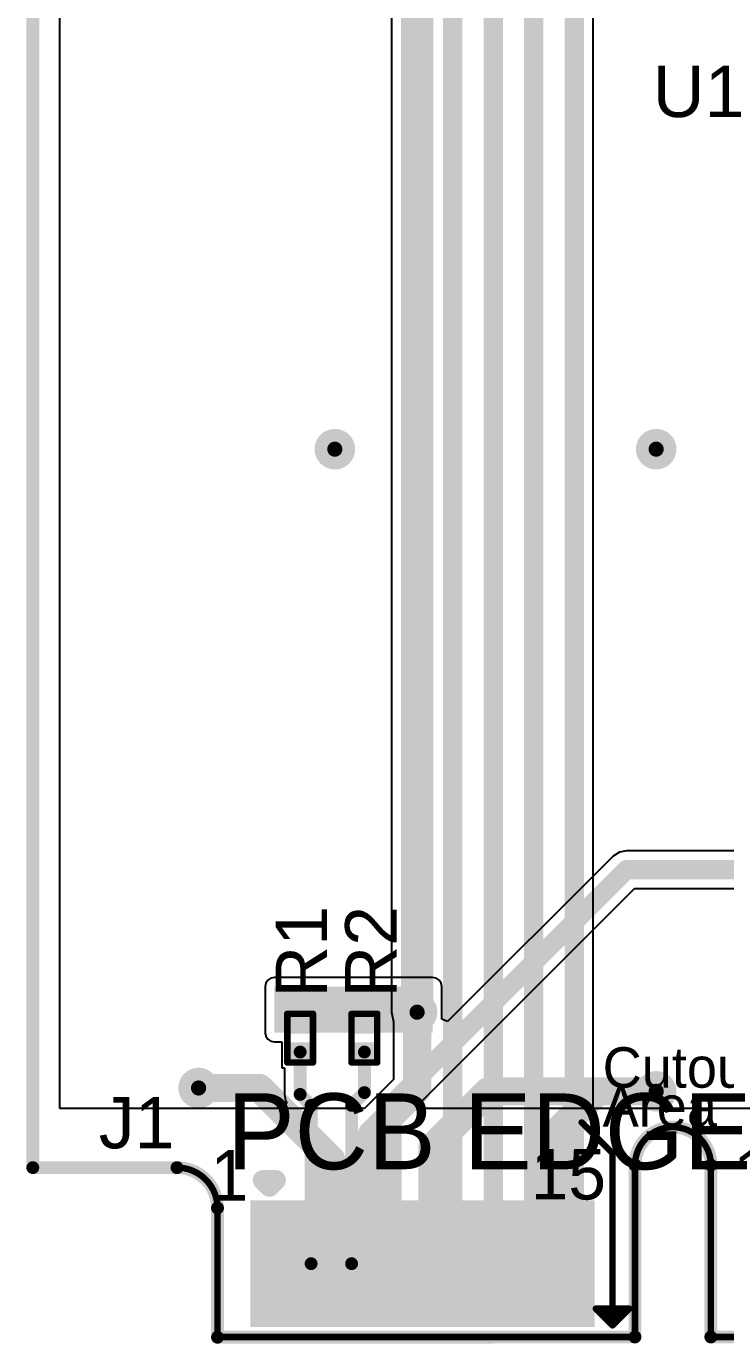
# Model space of a CAD drawing. Header units: millimetres. Extents: x -0.01 to 1.51, y -0.14 to 2.37.
# Drawn here: x -0.005 to 0.539, y -0.137 to 0.889 of the extents above; entities that cross this region are included whole.
import ezdxf

# ---------------------------------------------------------------- set-up
doc = ezdxf.new("R2010")
doc.units = ezdxf.units.MM
doc.header["$MEASUREMENT"] = 0
for name, color, linetype in [('BottomLayer', 5, 'Continuous'), ('BottomPaste', 16, 'Continuous'), ('BottomSolder', 6, 'Continuous'), ('Mechanical2', 216, 'Continuous'), ('TopLayer', 1, 'Continuous'), ('TopOverlay', 2, 'Continuous'), ('TopPaste', 8, 'Continuous'), ('TopSolder', 216, 'Continuous'), ('ViaHoleLayer', 16, 'Continuous')]:
    doc.layers.add(name, color=color, linetype=linetype)
doc.styles.add('Arial', font='arial.ttf', dxfattribs={"height": 0.2})

# ---------------------------------------------------------------- blocks, each defined once
blk = doc.blocks.new('R___0201_4')
at = {"layer": 'TopLayer'}
for points in [[(-0.01614165, 0.00728345), (-0.00551175, 0.00728345), (-0.00551175, -0.00728345), (-0.01614165, -0.00728345)], [(0.00551185, 0.00728345), (0.01614175, 0.00728345), (0.01614175, -0.00728345), (0.00551185, -0.00728345)]]:
    blk.add_hatch(color=1, dxfattribs=at).paths.add_polyline_path(points)
at = {"layer": 'TopPaste'}
for points in [[(-0.01614165, 0.00728345), (-0.00551175, 0.00728345), (-0.00551175, -0.00728345), (-0.01614165, -0.00728345)], [(0.00551185, 0.00728345), (0.01614175, 0.00728345), (0.01614175, -0.00728345), (0.00551185, -0.00728345)]]:
    blk.add_hatch(color=8, dxfattribs=at).paths.add_polyline_path(points)
at = {"layer": 'TopSolder'}
for points in [[(-0.01830705, 0.00944885), (-0.00334635, 0.00944885), (-0.00334635, -0.00944885), (-0.01830705, -0.00944885)], [(0.00334645, 0.00944885), (0.01830715, 0.00944885), (0.01830715, -0.00944885), (0.00334645, -0.00944885)]]:
    blk.add_hatch(color=216, dxfattribs=at).paths.add_polyline_path(points)
at = {"layer": 'TopOverlay', "const_width": 0.005}
for points in [[(-0.019, -0.01), (-0.019, 0.01)], [(0.019, 0.01), (-0.019, 0.01)], [(0.019, -0.01), (0.019, 0.01)], [(0.019, -0.01), (-0.019, -0.01)]]:
    blk.add_lwpolyline(points, dxfattribs=at)
at = {"layer": 'TopOverlay', "const_width": 0.0025}
for points in [[(-0.02025, 0.01, 1), (-0.01775, 0.01, 1)], [(-0.02025, 0.01, 1), (-0.01775, 0.01, 1)], [(0.01775, 0.01, 1), (0.02025, 0.01, 1)], [(0.01775, 0.01, 1), (0.02025, 0.01, 1)], [(-0.02025, -0.01, 1), (-0.01775, -0.01, 1)], [(-0.02025, -0.01, 1), (-0.01775, -0.01, 1)], [(0.01775, -0.01, 1), (0.02025, -0.01, 1)], [(0.01775, -0.01, 1), (0.02025, -0.01, 1)]]:
    blk.add_lwpolyline(points, format="xyb", close=True, dxfattribs=at)
blk = doc.blocks.new('R___0201_5')
at = {"layer": 'TopLayer'}
for points in [[(-0.01614165, 0.00728345), (-0.00551175, 0.00728345), (-0.00551175, -0.00728345), (-0.01614165, -0.00728345)], [(0.00551185, 0.00728345), (0.01614175, 0.00728345), (0.01614175, -0.00728345), (0.00551185, -0.00728345)]]:
    blk.add_hatch(color=1, dxfattribs=at).paths.add_polyline_path(points)
at = {"layer": 'TopPaste'}
for points in [[(-0.01614165, 0.00728345), (-0.00551175, 0.00728345), (-0.00551175, -0.00728345), (-0.01614165, -0.00728345)], [(0.00551185, 0.00728345), (0.01614175, 0.00728345), (0.01614175, -0.00728345), (0.00551185, -0.00728345)]]:
    blk.add_hatch(color=8, dxfattribs=at).paths.add_polyline_path(points)
at = {"layer": 'TopSolder'}
for points in [[(-0.01830705, 0.00944885), (-0.00334635, 0.00944885), (-0.00334635, -0.00944885), (-0.01830705, -0.00944885)], [(0.00334645, 0.00944885), (0.01830715, 0.00944885), (0.01830715, -0.00944885), (0.00334645, -0.00944885)]]:
    blk.add_hatch(color=216, dxfattribs=at).paths.add_polyline_path(points)
at = {"layer": 'TopOverlay', "const_width": 0.005}
for points in [[(-0.019, -0.01), (-0.019, 0.01)], [(0.019, 0.01), (-0.019, 0.01)], [(0.019, -0.01), (0.019, 0.01)], [(0.019, -0.01), (-0.019, -0.01)]]:
    blk.add_lwpolyline(points, dxfattribs=at)
at = {"layer": 'TopOverlay', "const_width": 0.0025}
for points in [[(-0.02025, 0.01, 1), (-0.01775, 0.01, 1)], [(-0.02025, 0.01, 1), (-0.01775, 0.01, 1)], [(0.01775, 0.01, 1), (0.02025, 0.01, 1)], [(0.01775, 0.01, 1), (0.02025, 0.01, 1)], [(-0.02025, -0.01, 1), (-0.01775, -0.01, 1)], [(-0.02025, -0.01, 1), (-0.01775, -0.01, 1)], [(0.01775, -0.01, 1), (0.02025, -0.01, 1)], [(0.01775, -0.01, 1), (0.02025, -0.01, 1)]]:
    blk.add_lwpolyline(points, format="xyb", close=True, dxfattribs=at)
blk = doc.blocks.new('M____PCIE_P___7')
at = {"layer": 'BottomLayer'}
for points in [[(0.02755899999999999, -0.0452756), (0.003936999999999994, -0.0452756), (0.003937000000000006, 0.0452756), (0.02755900000000001, 0.0452756)], [(0.0590551, -0.0452756), (0.0354331, -0.0452756), (0.03543310000000001, 0.0452756), (0.0590551, 0.0452756)], [(0.0905511, -0.0452756), (0.0669291, -0.0452756), (0.0669291, 0.0452756), (0.0905511, 0.0452756)], [(0.1220472, -0.0452756), (0.0984252, -0.0452756), (0.0984252, 0.0452756), (0.1220472, 0.0452756)], [(0.1535433, -0.0452756), (0.1299213, -0.0452756), (0.1299213, 0.0452756), (0.1535433, 0.0452756)], [(0.1850393, -0.0452756), (0.1614173, -0.0452756), (0.1614173, 0.0452756), (0.1850393, 0.0452756)], [(0.2165354, -0.0452756), (0.1929134, -0.0452756), (0.1929134, 0.0452756), (0.2165354, 0.0452756)], [(0.2244094, 0.0452756), (0.2480314, 0.0452756), (0.2480314, -0.0452756), (0.2244094, -0.0452756)], [(0.3818897, 0.0452756), (0.4055117, 0.0452756), (0.4055117, -0.0452756), (0.3818897, -0.0452756)], [(0.4133858, 0.0452756), (0.4370078, 0.0452756), (0.4370078, -0.0452756), (0.4133858, -0.0452756)], [(0.4448818, 0.0452756), (0.4685038, 0.0452756), (0.4685038, -0.0452756), (0.4448818, -0.0452756)], [(0.4763779, 0.0452756), (0.4999999, 0.0452756), (0.4999999, -0.0452756), (0.4763779, -0.0452756)], [(0.507874, 0.0452756), (0.531496, 0.0452756), (0.531496, -0.0452756), (0.507874, -0.0452756)], [(0.53937, 0.0452756), (0.562992, 0.0452756), (0.562992, -0.0452756), (0.53937, -0.0452756)], [(0.5708661, 0.0452756), (0.5944881, 0.0452756), (0.5944881, -0.0452756), (0.5708661, -0.0452756)], [(0.6023621, 0.0452756), (0.6259841, 0.0452756), (0.6259841, -0.0452756), (0.6023621, -0.0452756)], [(0.6338582, 0.0452756), (0.6574802, 0.0452756), (0.6574802, -0.0452756), (0.6338582, -0.0452756)], [(0.6653543, 0.0452756), (0.6889763, 0.0452756), (0.6889763, -0.0452756), (0.6653543, -0.0452756)], [(0.6968503, 0.0452756), (0.7204723, 0.0452756), (0.7204723, -0.0452756), (0.6968503, -0.0452756)], [(0.7283464, 0.0452756), (0.7519684, 0.0452756), (0.7519684, -0.0452756), (0.7283464, -0.0452756)], [(0.7598425, 0.0452756), (0.7834645, 0.0452756), (0.7834645, -0.0452756), (0.7598425, -0.0452756)], [(0.7913385, 0.0452756), (0.8149605, 0.0452756), (0.8149605, -0.0452756), (0.7913385, -0.0452756)], [(0.8228346, 0.0452756), (0.8464566, 0.0452756), (0.8464566, -0.0452756), (0.8228346, -0.0452756)], [(0.8543306, 0.0452756), (0.8779526, 0.0452756), (0.8779526, -0.0452756), (0.8543306, -0.0452756)], [(0.8858267, 0.0452756), (0.9094487, 0.0452756), (0.9094487, -0.0452756), (0.8858267, -0.0452756)], [(0.9173228, 0.0452756), (0.9409448, 0.0452756), (0.9409448, -0.0452756), (0.9173228, -0.0452756)]]:
    blk.add_hatch(color=5, dxfattribs=at).paths.add_polyline_path(points)
at = {"layer": 'BottomPaste'}
for points in [[(0.02755899999999999, -0.0452756), (0.003936999999999994, -0.0452756), (0.003937000000000006, 0.0452756), (0.02755900000000001, 0.0452756)], [(0.0590551, -0.0452756), (0.0354331, -0.0452756), (0.03543310000000001, 0.0452756), (0.0590551, 0.0452756)], [(0.0905511, -0.0452756), (0.0669291, -0.0452756), (0.0669291, 0.0452756), (0.0905511, 0.0452756)], [(0.1220472, -0.0452756), (0.0984252, -0.0452756), (0.0984252, 0.0452756), (0.1220472, 0.0452756)], [(0.1535433, -0.0452756), (0.1299213, -0.0452756), (0.1299213, 0.0452756), (0.1535433, 0.0452756)], [(0.1850393, -0.0452756), (0.1614173, -0.0452756), (0.1614173, 0.0452756), (0.1850393, 0.0452756)], [(0.2165354, -0.0452756), (0.1929134, -0.0452756), (0.1929134, 0.0452756), (0.2165354, 0.0452756)], [(0.2244094, 0.0452756), (0.2480314, 0.0452756), (0.2480314, -0.0452756), (0.2244094, -0.0452756)], [(0.3818897, 0.0452756), (0.4055117, 0.0452756), (0.4055117, -0.0452756), (0.3818897, -0.0452756)], [(0.4133858, 0.0452756), (0.4370078, 0.0452756), (0.4370078, -0.0452756), (0.4133858, -0.0452756)], [(0.4448818, 0.0452756), (0.4685038, 0.0452756), (0.4685038, -0.0452756), (0.4448818, -0.0452756)], [(0.4763779, 0.0452756), (0.4999999, 0.0452756), (0.4999999, -0.0452756), (0.4763779, -0.0452756)], [(0.507874, 0.0452756), (0.531496, 0.0452756), (0.531496, -0.0452756), (0.507874, -0.0452756)], [(0.53937, 0.0452756), (0.562992, 0.0452756), (0.562992, -0.0452756), (0.53937, -0.0452756)], [(0.5708661, 0.0452756), (0.5944881, 0.0452756), (0.5944881, -0.0452756), (0.5708661, -0.0452756)], [(0.6023621, 0.0452756), (0.6259841, 0.0452756), (0.6259841, -0.0452756), (0.6023621, -0.0452756)], [(0.6338582, 0.0452756), (0.6574802, 0.0452756), (0.6574802, -0.0452756), (0.6338582, -0.0452756)], [(0.6653543, 0.0452756), (0.6889763, 0.0452756), (0.6889763, -0.0452756), (0.6653543, -0.0452756)], [(0.6968503, 0.0452756), (0.7204723, 0.0452756), (0.7204723, -0.0452756), (0.6968503, -0.0452756)], [(0.7283464, 0.0452756), (0.7519684, 0.0452756), (0.7519684, -0.0452756), (0.7283464, -0.0452756)], [(0.7598425, 0.0452756), (0.7834645, 0.0452756), (0.7834645, -0.0452756), (0.7598425, -0.0452756)], [(0.7913385, 0.0452756), (0.8149605, 0.0452756), (0.8149605, -0.0452756), (0.7913385, -0.0452756)], [(0.8228346, 0.0452756), (0.8464566, 0.0452756), (0.8464566, -0.0452756), (0.8228346, -0.0452756)], [(0.8543306, 0.0452756), (0.8779526, 0.0452756), (0.8779526, -0.0452756), (0.8543306, -0.0452756)], [(0.8858267, 0.0452756), (0.9094487, 0.0452756), (0.9094487, -0.0452756), (0.8858267, -0.0452756)], [(0.9173228, 0.0452756), (0.9409448, 0.0452756), (0.9409448, -0.0452756), (0.9173228, -0.0452756)]]:
    blk.add_hatch(color=16, dxfattribs=at).paths.add_polyline_path(points)
at = {"layer": 'BottomSolder'}
for points in [[(0.031559, -0.0492756), (-6.300000000000583e-05, -0.0492756), (-6.299999999999419e-05, 0.0492756), (0.031559, 0.0492756)], [(0.0630551, -0.0492756), (0.03143309999999999, -0.0492756), (0.03143310000000001, 0.0492756), (0.0630551, 0.0492756)], [(0.0945511, -0.0492756), (0.0629291, -0.0492756), (0.0629291, 0.0492756), (0.0945511, 0.0492756)], [(0.1260472, -0.0492756), (0.0944252, -0.0492756), (0.0944252, 0.0492756), (0.1260472, 0.0492756)], [(0.1575433, -0.0492756), (0.1259213, -0.0492756), (0.1259213, 0.0492756), (0.1575433, 0.0492756)], [(0.1890393, -0.0492756), (0.1574173, -0.0492756), (0.1574173, 0.0492756), (0.1890393, 0.0492756)], [(0.2205354, -0.0492756), (0.1889134, -0.0492756), (0.1889134, 0.0492756), (0.2205354, 0.0492756)], [(0.2204094, 0.0492756), (0.2520314, 0.0492756), (0.2520314, -0.0492756), (0.2204094, -0.0492756)], [(0.3778897, 0.0492756), (0.4095117, 0.0492756), (0.4095117, -0.0492756), (0.3778897, -0.0492756)], [(0.4093858, 0.0492756), (0.4410078, 0.0492756), (0.4410078, -0.0492756), (0.4093858, -0.0492756)], [(0.4408818, 0.0492756), (0.4725038, 0.0492756), (0.4725038, -0.0492756), (0.4408818, -0.0492756)], [(0.4723779, 0.0492756), (0.5039999, 0.0492756), (0.5039999, -0.0492756), (0.4723779, -0.0492756)], [(0.503874, 0.0492756), (0.535496, 0.0492756), (0.535496, -0.0492756), (0.503874, -0.0492756)], [(0.53537, 0.0492756), (0.566992, 0.0492756), (0.566992, -0.0492756), (0.53537, -0.0492756)], [(0.5668661, 0.0492756), (0.5984881, 0.0492756), (0.5984881, -0.0492756), (0.5668661, -0.0492756)], [(0.5983621, 0.0492756), (0.6299841, 0.0492756), (0.6299841, -0.0492756), (0.5983621, -0.0492756)], [(0.6298582, 0.0492756), (0.6614802, 0.0492756), (0.6614802, -0.0492756), (0.6298582, -0.0492756)], [(0.6613543, 0.0492756), (0.6929763, 0.0492756), (0.6929763, -0.0492756), (0.6613543, -0.0492756)], [(0.6928503, 0.0492756), (0.7244723, 0.0492756), (0.7244723, -0.0492756), (0.6928503, -0.0492756)], [(0.7243464, 0.0492756), (0.7559684, 0.0492756), (0.7559684, -0.0492756), (0.7243464, -0.0492756)], [(0.7558425, 0.0492756), (0.7874645, 0.0492756), (0.7874645, -0.0492756), (0.7558425, -0.0492756)], [(0.7873385, 0.0492756), (0.8189605, 0.0492756), (0.8189605, -0.0492756), (0.7873385, -0.0492756)], [(0.8188346, 0.0492756), (0.8504566, 0.0492756), (0.8504566, -0.0492756), (0.8188346, -0.0492756)], [(0.8503306, 0.0492756), (0.8819526, 0.0492756), (0.8819526, -0.0492756), (0.8503306, -0.0492756)], [(0.8818267, 0.0492756), (0.9134487, 0.0492756), (0.9134487, -0.0492756), (0.8818267, -0.0492756)], [(0.9133228, 0.0492756), (0.9449448, 0.0492756), (0.9449448, -0.0492756), (0.9133228, -0.0492756)]]:
    blk.add_hatch(color=6, dxfattribs=at).paths.add_polyline_path(points)
at = {"layer": 'TopLayer'}
for points in [[(-0.011811, 0.0452756), (0.011811, 0.0452756), (0.011811, -0.0452756), (-0.011811, -0.0452756)], [(0.0196851, 0.0452756), (0.0433071, 0.0452756), (0.0433071, -0.0452756), (0.0196851, -0.0452756)], [(0.0511811, 0.0452756), (0.0748031, 0.0452756), (0.0748031, -0.0452756), (0.0511811, -0.0452756)], [(0.0826772, 0.0452756), (0.1062992, 0.0452756), (0.1062992, -0.0452756), (0.0826772, -0.0452756)], [(0.1141733, 0.0452756), (0.1377953, 0.0452756), (0.1377953, -0.0452756), (0.1141733, -0.0452756)], [(0.1456693, 0.0452756), (0.1692913, 0.0452756), (0.1692913, -0.0452756), (0.1456693, -0.0452756)], [(0.1771654, 0.0452756), (0.2007874, 0.0452756), (0.2007874, -0.0452756), (0.1771654, -0.0452756)], [(0.2086614, 0.0452756), (0.2322834, 0.0452756), (0.2322834, -0.0452756), (0.2086614, -0.0452756)], [(0.3661417, 0.0452756), (0.3897637, 0.0452756), (0.3897637, -0.0452756), (0.3661417, -0.0452756)], [(0.3976378, 0.0452756), (0.4212598, 0.0452756), (0.4212598, -0.0452756), (0.3976378, -0.0452756)], [(0.4291338, 0.0452756), (0.4527558, 0.0452756), (0.4527558, -0.0452756), (0.4291338, -0.0452756)], [(0.4606299, 0.0452756), (0.4842519, 0.0452756), (0.4842519, -0.0452756), (0.4606299, -0.0452756)], [(0.492126, 0.0452756), (0.515748, 0.0452756), (0.515748, -0.0452756), (0.492126, -0.0452756)], [(0.523622, 0.0452756), (0.547244, 0.0452756), (0.547244, -0.0452756), (0.523622, -0.0452756)], [(0.5551181, 0.0452756), (0.5787401, 0.0452756), (0.5787401, -0.0452756), (0.5551181, -0.0452756)], [(0.5866141, 0.0452756), (0.6102361, 0.0452756), (0.6102361, -0.0452756), (0.5866141, -0.0452756)], [(0.6181102, 0.0452756), (0.6417322, 0.0452756), (0.6417322, -0.0452756), (0.6181102, -0.0452756)], [(0.6496063, 0.0452756), (0.6732283, 0.0452756), (0.6732283, -0.0452756), (0.6496063, -0.0452756)], [(0.7047243, -0.0452756), (0.6811023, -0.0452756), (0.6811023, 0.0452756), (0.7047243, 0.0452756)], [(0.7362204, -0.0452756), (0.7125984, -0.0452756), (0.7125984, 0.0452756), (0.7362204, 0.0452756)], [(0.7677165, -0.0452756), (0.7440945, -0.0452756), (0.7440945, 0.0452756), (0.7677165, 0.0452756)], [(0.7992125, -0.0452756), (0.7755905, -0.0452756), (0.7755905, 0.0452756), (0.7992125, 0.0452756)], [(0.8307086, -0.0452756), (0.8070866, -0.0452756), (0.8070866, 0.0452756), (0.8307086, 0.0452756)], [(0.8622046, -0.0452756), (0.8385826, -0.0452756), (0.8385826, 0.0452756), (0.8622046, 0.0452756)], [(0.8937007, -0.0452756), (0.8700787, -0.0452756), (0.8700787, 0.0452756), (0.8937007, 0.0452756)], [(0.9251968, -0.0452756), (0.9015748, -0.0452756), (0.9015748, 0.0452756), (0.9251968, 0.0452756)]]:
    blk.add_hatch(color=1, dxfattribs=at).paths.add_polyline_path(points)
at = {"layer": 'TopOverlay'}
for points in [[(0.2587235, -0.0428185), (0.2642147, -0.0428185), (0.2642147, -0.0363961), (0.2587235, -0.0363961)], [(0.2676963, -0.0420441), (0.2745027, -0.0420441), (0.2745027, -0.0362425), (0.2676963, -0.0362425)]]:
    blk.add_hatch(color=2, dxfattribs=at).paths.add_polyline_path(points)
at = {"layer": 'TopPaste'}
for points in [[(-0.011811, 0.0452756), (0.011811, 0.0452756), (0.011811, -0.0452756), (-0.011811, -0.0452756)], [(0.0196851, 0.0452756), (0.0433071, 0.0452756), (0.0433071, -0.0452756), (0.0196851, -0.0452756)], [(0.0511811, 0.0452756), (0.0748031, 0.0452756), (0.0748031, -0.0452756), (0.0511811, -0.0452756)], [(0.0826772, 0.0452756), (0.1062992, 0.0452756), (0.1062992, -0.0452756), (0.0826772, -0.0452756)], [(0.1141733, 0.0452756), (0.1377953, 0.0452756), (0.1377953, -0.0452756), (0.1141733, -0.0452756)], [(0.1456693, 0.0452756), (0.1692913, 0.0452756), (0.1692913, -0.0452756), (0.1456693, -0.0452756)], [(0.1771654, 0.0452756), (0.2007874, 0.0452756), (0.2007874, -0.0452756), (0.1771654, -0.0452756)], [(0.2086614, 0.0452756), (0.2322834, 0.0452756), (0.2322834, -0.0452756), (0.2086614, -0.0452756)], [(0.3661417, 0.0452756), (0.3897637, 0.0452756), (0.3897637, -0.0452756), (0.3661417, -0.0452756)], [(0.3976378, 0.0452756), (0.4212598, 0.0452756), (0.4212598, -0.0452756), (0.3976378, -0.0452756)], [(0.4291338, 0.0452756), (0.4527558, 0.0452756), (0.4527558, -0.0452756), (0.4291338, -0.0452756)], [(0.4606299, 0.0452756), (0.4842519, 0.0452756), (0.4842519, -0.0452756), (0.4606299, -0.0452756)], [(0.492126, 0.0452756), (0.515748, 0.0452756), (0.515748, -0.0452756), (0.492126, -0.0452756)], [(0.523622, 0.0452756), (0.547244, 0.0452756), (0.547244, -0.0452756), (0.523622, -0.0452756)], [(0.5551181, 0.0452756), (0.5787401, 0.0452756), (0.5787401, -0.0452756), (0.5551181, -0.0452756)], [(0.5866141, 0.0452756), (0.6102361, 0.0452756), (0.6102361, -0.0452756), (0.5866141, -0.0452756)], [(0.6181102, 0.0452756), (0.6417322, 0.0452756), (0.6417322, -0.0452756), (0.6181102, -0.0452756)], [(0.6496063, 0.0452756), (0.6732283, 0.0452756), (0.6732283, -0.0452756), (0.6496063, -0.0452756)], [(0.7047243, -0.0452756), (0.6811023, -0.0452756), (0.6811023, 0.0452756), (0.7047243, 0.0452756)], [(0.7362204, -0.0452756), (0.7125984, -0.0452756), (0.7125984, 0.0452756), (0.7362204, 0.0452756)], [(0.7677165, -0.0452756), (0.7440945, -0.0452756), (0.7440945, 0.0452756), (0.7677165, 0.0452756)], [(0.7992125, -0.0452756), (0.7755905, -0.0452756), (0.7755905, 0.0452756), (0.7992125, 0.0452756)], [(0.8307086, -0.0452756), (0.8070866, -0.0452756), (0.8070866, 0.0452756), (0.8307086, 0.0452756)], [(0.8622046, -0.0452756), (0.8385826, -0.0452756), (0.8385826, 0.0452756), (0.8622046, 0.0452756)], [(0.8937007, -0.0452756), (0.8700787, -0.0452756), (0.8700787, 0.0452756), (0.8937007, 0.0452756)], [(0.9251968, -0.0452756), (0.9015748, -0.0452756), (0.9015748, 0.0452756), (0.9251968, 0.0452756)]]:
    blk.add_hatch(color=8, dxfattribs=at).paths.add_polyline_path(points)
at = {"layer": 'TopSolder'}
for points in [[(-0.015811, 0.0492756), (0.015811, 0.0492756), (0.015811, -0.0492756), (-0.015811, -0.0492756)], [(0.0156851, 0.0492756), (0.0473071, 0.0492756), (0.0473071, -0.0492756), (0.0156851, -0.0492756)], [(0.0471811, 0.0492756), (0.0788031, 0.0492756), (0.0788031, -0.0492756), (0.0471811, -0.0492756)], [(0.0786772, 0.0492756), (0.1102992, 0.0492756), (0.1102992, -0.0492756), (0.0786772, -0.0492756)], [(0.1101733, 0.0492756), (0.1417953, 0.0492756), (0.1417953, -0.0492756), (0.1101733, -0.0492756)], [(0.1416693, 0.0492756), (0.1732913, 0.0492756), (0.1732913, -0.0492756), (0.1416693, -0.0492756)], [(0.1731654, 0.0492756), (0.2047874, 0.0492756), (0.2047874, -0.0492756), (0.1731654, -0.0492756)], [(0.2046614, 0.0492756), (0.2362834, 0.0492756), (0.2362834, -0.0492756), (0.2046614, -0.0492756)], [(0.3621417, 0.0492756), (0.3937637, 0.0492756), (0.3937637, -0.0492756), (0.3621417, -0.0492756)], [(0.3936378, 0.0492756), (0.4252598, 0.0492756), (0.4252598, -0.0492756), (0.3936378, -0.0492756)], [(0.4251338, 0.0492756), (0.4567558, 0.0492756), (0.4567558, -0.0492756), (0.4251338, -0.0492756)], [(0.4566299, 0.0492756), (0.4882519, 0.0492756), (0.4882519, -0.0492756), (0.4566299, -0.0492756)], [(0.488126, 0.0492756), (0.519748, 0.0492756), (0.519748, -0.0492756), (0.488126, -0.0492756)], [(0.519622, 0.0492756), (0.551244, 0.0492756), (0.551244, -0.0492756), (0.519622, -0.0492756)], [(0.5511181, 0.0492756), (0.5827401, 0.0492756), (0.5827401, -0.0492756), (0.5511181, -0.0492756)], [(0.5826141, 0.0492756), (0.6142361, 0.0492756), (0.6142361, -0.0492756), (0.5826141, -0.0492756)], [(0.6141102, 0.0492756), (0.6457322, 0.0492756), (0.6457322, -0.0492756), (0.6141102, -0.0492756)], [(0.6456063, 0.0492756), (0.6772283, 0.0492756), (0.6772283, -0.0492756), (0.6456063, -0.0492756)], [(0.7087243, -0.0492756), (0.6771023, -0.0492756), (0.6771023, 0.0492756), (0.7087243, 0.0492756)], [(0.7402204, -0.0492756), (0.7085984, -0.0492756), (0.7085984, 0.0492756), (0.7402204, 0.0492756)], [(0.7717165, -0.0492756), (0.7400945, -0.0492756), (0.7400945, 0.0492756), (0.7717165, 0.0492756)], [(0.8032125, -0.0492756), (0.7715905, -0.0492756), (0.7715905, 0.0492756), (0.8032125, 0.0492756)], [(0.8347086, -0.0492756), (0.8030866, -0.0492756), (0.8030866, 0.0492756), (0.8347086, 0.0492756)], [(0.8662046, -0.0492756), (0.8345826, -0.0492756), (0.8345826, 0.0492756), (0.8662046, 0.0492756)], [(0.8977007, -0.0492756), (0.8660787, -0.0492756), (0.8660787, 0.0492756), (0.8977007, 0.0492756)], [(0.9291968, -0.0492756), (0.8975748, -0.0492756), (0.8975748, 0.0492756), (0.9291968, 0.0492756)]]:
    blk.add_hatch(color=216, dxfattribs=at).paths.add_polyline_path(points)
at = {"layer": 'TopOverlay'}
for points, const_width in [([(0.242, 0.11), (0.266, 0.086)], 0.005), ([(0.266, -0.048), (0.266, 0.086)], 0.005), ([(-0.006, 0.065), (-0.001, 0.06)], 0.015748), ([(-0.006, 0.065), (0.004, 0.065)], 0.015748), ([(-0.001, 0.06), (0.004, 0.065)], 0.015748), ([(0.2834841, -0.057067), (0.2834841, 0.076811)], 0.005), ([(0.3425393, -0.0570866), (0.3425393, 0.076811)], 0.005), ([(-0.0413386, -0.0570866), (-0.0413386, 0.0433071)], 0.005), ([(0.9704724, -0.0570866), (0.9704724, 0.0433071)], 0.005), ([(0.253, -0.035), (0.266, -0.048)], 0.005), ([(0.253, -0.035), (0.279, -0.035)], 0.005), ([(0.266, -0.048), (0.279, -0.035)], 0.005), ([(-0.0413386, -0.0570866), (0.2834645, -0.0570866)], 0.005), ([(0.2834645, -0.0570866), (0.2834841, -0.057067)], 0.005), ([(0.3425393, -0.0570866), (0.9704724, -0.0570866)], 0.005)]:
    blk.add_lwpolyline(points, dxfattribs=dict(at, const_width=const_width))
for points, const_width in [([(0.24075, 0.11, 1), (0.24325, 0.11, 1)], 0.0025), ([(0.26475, 0.086, 1), (0.26725, 0.086, 1)], 0.0025), ([(0.26475, 0.086, 1), (0.26725, 0.086, 1)], 0.0025), ([(-0.0740847, 0.0748032, 1), (-0.0715847, 0.0748032, 1)], 0.0025), ([(-0.009937, 0.065, 1), (-0.002063, 0.065, 1)], 0.007874), ([(-0.009937, 0.065, 1), (-0.002063, 0.065, 1)], 0.007874), ([(6.3e-05, 0.065, 1), (0.007937, 0.065, 1)], 0.007874), ([(6.3e-05, 0.065, 1), (0.007937, 0.065, 1)], 0.007874), ([(0.2822341, 0.076811, 1), (0.2847341, 0.076811, 1)], 0.0025), ([(0.2822341, 0.076811, 1), (0.2847341, 0.076811, 1)], 0.0025), ([(0.3412893, 0.076811, 1), (0.3437893, 0.076811, 1)], 0.0025), ([(0.3412893, 0.076811, 1), (0.3437893, 0.076811, 1)], 0.0025), ([(1.0007185, 0.0748032, 1), (1.0032185, 0.0748032, 1)], 0.0025), ([(-0.004937, 0.06, 1), (0.002937, 0.06, 1)], 0.007874), ([(-0.004937, 0.06, 1), (0.002937, 0.06, 1)], 0.007874), ([(-0.0425886, 0.0433071, 1), (-0.0400886, 0.0433071, 1)], 0.0025), ([(-0.0425886, 0.0433071, 1), (-0.0400886, 0.0433071, 1)], 0.0025), ([(0.9692224, 0.0433071, 1), (0.9717224, 0.0433071, 1)], 0.0025), ([(0.9692224, 0.0433071, 1), (0.9717224, 0.0433071, 1)], 0.0025), ([(0.25175, -0.035, 1), (0.25425, -0.035, 1)], 0.0025), ([(0.25175, -0.035, 1), (0.25425, -0.035, 1)], 0.0025), ([(0.27775, -0.035, 1), (0.28025, -0.035, 1)], 0.0025), ([(0.27775, -0.035, 1), (0.28025, -0.035, 1)], 0.0025), ([(0.26475, -0.048, 1), (0.26725, -0.048, 1)], 0.0025), ([(0.26475, -0.048, 1), (0.26725, -0.048, 1)], 0.0025), ([(0.26475, -0.048, 1), (0.26725, -0.048, 1)], 0.0025), ([(-0.0425886, -0.0570866, 1), (-0.0400886, -0.0570866, 1)], 0.0025), ([(-0.0425886, -0.0570866, 1), (-0.0400886, -0.0570866, 1)], 0.0025), ([(0.2822145, -0.0570866, 1), (0.2847145, -0.0570866, 1)], 0.0025), ([(0.2822145, -0.0570866, 1), (0.2847145, -0.0570866, 1)], 0.0025), ([(0.2822341, -0.057067, 1), (0.2847341, -0.057067, 1)], 0.0025), ([(0.2822341, -0.057067, 1), (0.2847341, -0.057067, 1)], 0.0025), ([(0.3412893, -0.0570866, 1), (0.3437893, -0.0570866, 1)], 0.0025), ([(0.3412893, -0.0570866, 1), (0.3437893, -0.0570866, 1)], 0.0025), ([(0.9692224, -0.0570866, 1), (0.9717224, -0.0570866, 1)], 0.0025), ([(0.9692224, -0.0570866, 1), (0.9717224, -0.0570866, 1)], 0.0025)]:
    blk.add_lwpolyline(points, format="xyb", close=True, dxfattribs=dict(at, const_width=const_width))
at = {"layer": 'TopOverlay', "const_width": 0.005}
for points in [[(0.2834841, 0.076811, -0.9999999999999999), (0.3425393, 0.076811)], [(-0.0728347, 0.0748032, -0.4142135623730951), (-0.0413386, 0.0433071)], [(0.9704724, 0.0433071, -0.4142135623730951), (1.0019685, 0.0748032)]]:
    blk.add_lwpolyline(points, format="xyb", dxfattribs=at)
at = {"layer": 'TopOverlay'}
for s, height, p in [('Cutout', 0.0314961, (0.258305, 0.1370197)), ('PCB EDGE', 0.0590551, (-0.0339969, 0.0735451)), ('Area', 0.0314961, (0.258305, 0.1068087)), ('1', 0.0393701, (-0.0466722, 0.0490962)), ('15', 0.0393701, (0.2023278, 0.0499798)), ('17', 0.0393701, (0.3598081, 0.049519)), ('51', 0.0393701, (0.8935, 0.0499798))]:
    blk.add_text(s, height=height, rotation=360, dxfattribs=at).set_placement(p)

msp = doc.modelspace()

# ---------------------------------------------------------------- hatches: boundary and pattern name
at = {"layer": 'BottomLayer'}
h = msp.add_hatch(color=5, dxfattribs=at)
edge = h.paths.add_edge_path()
edge.add_arc((0.235, 0.5594094), 0.011811, 0, 360)
h = msp.add_hatch(color=5, dxfattribs=at)
edge = h.paths.add_edge_path()
edge.add_arc((0.485, 0.5594094), 0.011811, 0, 360)
h = msp.add_hatch(color=5, dxfattribs=at)
edge = h.paths.add_edge_path()
edge.add_arc((0.299, 0.121), 0.011811, 0, 360)
h = msp.add_hatch(color=5, dxfattribs=at)
edge = h.paths.add_edge_path()
edge.add_arc((0.129, 0.062), 0.011811, 0, 360)
h = msp.add_hatch(color=5, dxfattribs=at)
edge = h.paths.add_edge_path()
edge.add_arc((0.485, 0.0594094), 0.011811, 0, 360)
at = {"layer": 'BottomSolder'}
h = msp.add_hatch(color=6, dxfattribs=at)
edge = h.paths.add_edge_path()
edge.add_arc((0.235, 0.5594094), 0.015811, 0, 360)
h = msp.add_hatch(color=6, dxfattribs=at)
edge = h.paths.add_edge_path()
edge.add_arc((0.485, 0.5594094), 0.015811, 0, 360)
h = msp.add_hatch(color=6, dxfattribs=at)
edge = h.paths.add_edge_path()
edge.add_arc((0.299, 0.121), 0.015811, 0, 360)
h = msp.add_hatch(color=6, dxfattribs=at)
edge = h.paths.add_edge_path()
edge.add_arc((0.129, 0.062), 0.015811, 0, 360)
h = msp.add_hatch(color=6, dxfattribs=at)
edge = h.paths.add_edge_path()
edge.add_arc((0.485, 0.0594094), 0.015811, 0, 360)
at = {"layer": 'TopLayer'}
h = msp.add_hatch(color=1, dxfattribs=at)
edge = h.paths.add_edge_path()
edge.add_arc((0.235, 0.5594094), 0.011811, 0, 360)
h = msp.add_hatch(color=1, dxfattribs=at)
edge = h.paths.add_edge_path()
edge.add_arc((0.485, 0.5594094), 0.011811, 0, 360)
msp.add_hatch(color=1, dxfattribs=at).paths.add_polyline_path([(0.188, 0.105), (0.311, 0.105), (0.311, 0.141), (0.188, 0.141)])
h = msp.add_hatch(color=1, dxfattribs=at)
edge = h.paths.add_edge_path()
edge.add_arc((0.299, 0.121), 0.011811, 0, 360)
h = msp.add_hatch(color=1, dxfattribs=at)
edge = h.paths.add_edge_path()
edge.add_arc((0.129, 0.062), 0.011811, 0, 360)
h = msp.add_hatch(color=1, dxfattribs=at)
edge = h.paths.add_edge_path()
edge.add_arc((0.485, 0.0594094), 0.011811, 0, 360)
at = {"layer": 'TopSolder'}
h = msp.add_hatch(color=216, dxfattribs=at)
edge = h.paths.add_edge_path()
edge.add_arc((0.235, 0.5594094), 0.015811, 0, 360)
h = msp.add_hatch(color=216, dxfattribs=at)
edge = h.paths.add_edge_path()
edge.add_arc((0.485, 0.5594094), 0.015811, 0, 360)
h = msp.add_hatch(color=216, dxfattribs=at)
edge = h.paths.add_edge_path()
edge.add_arc((0.299, 0.121), 0.015811, 0, 360)
h = msp.add_hatch(color=216, dxfattribs=at)
edge = h.paths.add_edge_path()
edge.add_arc((0.129, 0.062), 0.015811, 0, 360)
h = msp.add_hatch(color=216, dxfattribs=at)
edge = h.paths.add_edge_path()
edge.add_arc((0.485, 0.0594094), 0.015811, 0, 360)
at = {"layer": 'ViaHoleLayer'}
h = msp.add_hatch(color=16, dxfattribs=at)
edge = h.paths.add_edge_path()
edge.add_arc((0.235, 0.5594094), 0.0059055, 0, 360)
h = msp.add_hatch(color=16, dxfattribs=at)
edge = h.paths.add_edge_path()
edge.add_arc((0.485, 0.5594094), 0.0059055, 0, 360)
h = msp.add_hatch(color=16, dxfattribs=at)
edge = h.paths.add_edge_path()
edge.add_arc((0.299, 0.121), 0.0059055, 0, 360)
h = msp.add_hatch(color=16, dxfattribs=at)
edge = h.paths.add_edge_path()
edge.add_arc((0.129, 0.062), 0.0059055, 0, 360)
h = msp.add_hatch(color=16, dxfattribs=at)
edge = h.paths.add_edge_path()
edge.add_arc((0.485, 0.0594094), 0.0059055, 0, 360)

# ---------------------------------------------------------------- linework, layer by layer
at = {"layer": 'BottomLayer'}
for p, q in [((0.021, 0.0459999), (0.021, 1.93)), ((0.279118, 1.137), (0.279118, 0.121)), ((0.4360439, 0.0459999), (0.4360439, 0.976136)), ((0.279118, 0.121), (0.2806314, 0.1133915)), ((0.2806314, 0.1133915), (0.2806474, 0.1133676)), ((0.2806474, 0.1133676), (0.2806474, 0.0686019)), ((0.2806474, 0.0686019), (0.2580455, 0.0459999)), ((0.2580455, 0.0459999), (0.021, 0.0459999)), ((0.5954521, 0.0459999), (0.4360439, 0.0459999))]:
    msp.add_line(p, q, dxfattribs=at)
for points, const_width in [([(0.299, 0.121), (0.299, 1.137)], 0.025), ([(0.3267723, -0.074802), (0.3267723, 1.0213974)], 0.015), ([(0.3582683, -0.074802), (0.3582683, 1.0083512)], 0.015), ([(0.3897638, -0.0748014), (0.3897638, 0.9953057)], 0.015), ([(0.4212598, -0.0748014), (0.4212598, 0.9822597)], 0.015), ([(0.299, 0.061), (0.299, 0.121)], 0.022), ([(0.129, 0.062), (0.1762835, 0.062)], 0.022), ([(0.1762835, 0.062), (0.2322835, 0.006)], 0.022), ([(0.2637795, 0.0257795), (0.299, 0.061)], 0.022), ([(0.2637795, -0.0748031), (0.2637795, 0.0257795)], 0.022), ([(0.2322835, -0.0748031), (0.2322835, 0.006)], 0.022)]:
    msp.add_lwpolyline(points, dxfattribs=dict(at, const_width=const_width))
for points, const_width in [([(0.29275, 0.121, 1), (0.30525, 0.121, 1)], 0.0125), ([(0.2935, 0.121, 1), (0.3045, 0.121, 1)], 0.011), ([(0.1235, 0.062, 1), (0.1345, 0.062, 1)], 0.011), ([(0.1707835, 0.062, 1), (0.1817835, 0.062, 1)], 0.011), ([(0.1707835, 0.062, 1), (0.1817835, 0.062, 1)], 0.011), ([(0.2935, 0.061, 1), (0.3045, 0.061, 1)], 0.011), ([(0.2935, 0.061, 1), (0.3045, 0.061, 1)], 0.011), ([(0.2582795, 0.0257795, 1), (0.2692795, 0.0257795, 1)], 0.011), ([(0.2582795, 0.0257795, 1), (0.2692795, 0.0257795, 1)], 0.011), ([(0.2267835, 0.006, 1), (0.2377835, 0.006, 1)], 0.011), ([(0.2267835, 0.006, 1), (0.2377835, 0.006, 1)], 0.011), ([(0.2267835, -0.0748031, 1), (0.2377835, -0.0748031, 1)], 0.011), ([(0.2582795, -0.0748031, 1), (0.2692795, -0.0748031, 1)], 0.011), ([(0.3230223, -0.074802, 1), (0.3305223, -0.074802, 1)], 0.0075), ([(0.3545183, -0.074802, 1), (0.3620183, -0.074802, 1)], 0.0075), ([(0.3860138, -0.0748014, 1), (0.3935138, -0.0748014, 1)], 0.0075), ([(0.4175098, -0.0748014, 1), (0.4250098, -0.0748014, 1)], 0.0075)]:
    msp.add_lwpolyline(points, format="xyb", close=True, dxfattribs=dict(at, const_width=const_width))
at = {"layer": 'Mechanical2', "const_width": 0.01}
for points in [[(0, 0), (0, 1.9544094)], [(0, 0), (0.1122047, 0)], [(0.4684823, -0.1318499), (0.4685234, 0.0020084)], [(0.5275375, -0.1318499), (0.5275786, 0.0020084)], [(0.1437007, -0.1320703), (0.1437007, -0.0314955)], [(0.1437007, -0.1320703), (0.4684822, -0.1318892)], [(0.5275374, -0.1318892), (1.1555117, -0.1320703)]]:
    msp.add_lwpolyline(points, dxfattribs=at)
for points in [[(0.4685234, 0.0020084, -0.9999999999999999), (0.5275786, 0.0020084)], [(0.1122047, 5e-07, -0.4142135623730951), (0.1437007, -0.0314955)]]:
    msp.add_lwpolyline(points, format="xyb", dxfattribs=at)
at = {"layer": 'Mechanical2', "const_width": 0.005}
for points in [[(-0.0025, 0, 1), (0.0025, 0, 1)], [(-0.0025, 0, 1), (0.0025, 0, 1)], [(0.1097047, 5e-07, 1), (0.1147047, 5e-07, 1)], [(0.1097047, 0, 1), (0.1147047, 0, 1)], [(0.4660234, 0.0020084, 1), (0.4710234, 0.0020084, 1)], [(0.4660234, 0.0020084, 1), (0.4710234, 0.0020084, 1)], [(0.5250786, 0.0020084, 1), (0.5300786, 0.0020084, 1)], [(0.5250786, 0.0020084, 1), (0.5300786, 0.0020084, 1)], [(0.1412007, -0.0314955, 1), (0.1462007, -0.0314955, 1)], [(0.1412007, -0.0314955, 1), (0.1462007, -0.0314955, 1)], [(0.1412007, -0.1320703, 1), (0.1462007, -0.1320703, 1)], [(0.1412007, -0.1320703, 1), (0.1462007, -0.1320703, 1)], [(0.4659822, -0.1318892, 1), (0.4709822, -0.1318892, 1)], [(0.4659823, -0.1318499, 1), (0.4709823, -0.1318499, 1)], [(0.5250374, -0.1318892, 1), (0.5300374, -0.1318892, 1)], [(0.5250375, -0.1318499, 1), (0.5300375, -0.1318499, 1)]]:
    msp.add_lwpolyline(points, format="xyb", close=True, dxfattribs=at)
at = {"layer": 'TopLayer'}
for p, q in [((0.021, 0.046), (0.021, 1.93)), ((0.462, 0.2467841), (0.4563423, 0.2456587)), ((0.8231813, 0.2467841), (0.462, 0.2467841)), ((0.451546, 0.2424539), (0.3227565, 0.1136644)), ((0.4563423, 0.2456587), (0.451546, 0.2424539)), ((0.3015272, 0.0506194), (0.4681238, 0.2172159)), ((0.4681238, 0.2172159), (0.8231813, 0.2172159)), ((0.1814062, 0.1437312), (0.1808629, 0.141)), ((0.1829533, 0.1460467), (0.1814062, 0.1437312)), ((0.1852688, 0.1475938), (0.1829533, 0.1460467)), ((0.188, 0.1481371), (0.1852688, 0.1475938)), ((0.311, 0.1481371), (0.188, 0.1481371)), ((0.3137312, 0.1475938), (0.311, 0.1481371)), ((0.3160467, 0.1460467), (0.3137312, 0.1475938)), ((0.3175938, 0.1437312), (0.3160467, 0.1460467)), ((0.3181371, 0.141), (0.3175938, 0.1437312)), ((0.1808629, 0.141), (0.1808629, 0.105)), ((0.3181371, 0.1155778), (0.3181371, 0.141)), ((0.3227565, 0.1136644), (0.3181371, 0.1155778)), ((0.1808629, 0.105), (0.1814062, 0.1022688)), ((0.1814062, 0.1022688), (0.1829533, 0.0999533)), ((0.1829533, 0.0999533), (0.1852688, 0.0984062)), ((0.1852688, 0.0984062), (0.188, 0.0978629)), ((0.188, 0.0978629), (0.1937166, 0.0978629)), ((0.1937166, 0.0978629), (0.1937166, 0.0776851)), ((0.1937166, 0.0776851), (0.1957649, 0.0776851)), ((0.1957649, 0.0776851), (0.1957649, 0.057)), ((0.1957649, 0.057), (0.1966962, 0.0523178)), ((0.1966962, 0.0523178), (0.1975767, 0.051)), ((0.1949042, 0.046), (0.021, 0.046)), ((0.1975767, 0.051), (0.1949042, 0.046)), ((0.3034407, 0.046), (0.3015272, 0.0506194)), ((0.7606305, 0.046), (0.3034407, 0.046))]:
    msp.add_line(p, q, dxfattribs=at)
for points, const_width in [([(0.2795276, 0.0495276), (0.462, 0.232)], 0.015), ([(0.462, 0.232), (0.835, 0.232)], 0.015), ([(0.208, 0.057), (0.208, 0.09)], 0.01), ([(0.258, 0.058433), (0.258, 0.09)], 0.01), ([(0.208, 0.057), (0.2165355, 0.0484645)], 0.01), ([(0.2480315, 0.0484645), (0.258, 0.058433)], 0.01), ([(0.3110237, 0.0160237), (0.3544094, 0.0594094)], 0.022), ([(0.3544094, 0.0594094), (0.4394094, 0.0594094)], 0.022), ([(0.4055118, 0.0255118), (0.4394094, 0.0594094)], 0.022), ([(0.4394094, 0.0594094), (0.485, 0.0594094)], 0.022), ([(0.2165355, -0.0748031), (0.2165355, 0.0484645)], 0.01), ([(0.2480315, -0.0748031), (0.2480315, 0.0484645)], 0.01), ([(0.2795276, -0.0748031), (0.2795276, 0.0495276)], 0.015), ([(0.4055118, -0.0748031), (0.4055118, 0.0255118)], 0.022), ([(0.3110237, -0.0748031), (0.3110237, 0.0160237)], 0.022)]:
    msp.add_lwpolyline(points, dxfattribs=dict(at, const_width=const_width))
for points, const_width in [([(0.45825, 0.232, 1), (0.46575, 0.232, 1)], 0.0075), ([(0.45825, 0.232, 1), (0.46575, 0.232, 1)], 0.0075), ([(0.2055, 0.09, 1), (0.2105, 0.09, 1)], 0.005), ([(0.2555, 0.09, 1), (0.2605, 0.09, 1)], 0.005), ([(0.2055, 0.057, 1), (0.2105, 0.057, 1)], 0.005), ([(0.2055, 0.057, 1), (0.2105, 0.057, 1)], 0.005), ([(0.2555, 0.058433, 1), (0.2605, 0.058433, 1)], 0.005), ([(0.2555, 0.058433, 1), (0.2605, 0.058433, 1)], 0.005), ([(0.3489094, 0.0594094, 1), (0.3599094, 0.0594094, 1)], 0.011), ([(0.3489094, 0.0594094, 1), (0.3599094, 0.0594094, 1)], 0.011), ([(0.4339094, 0.0594094, 1), (0.4449094, 0.0594094, 1)], 0.011), ([(0.4339094, 0.0594094, 1), (0.4449094, 0.0594094, 1)], 0.011), ([(0.4339094, 0.0594094, 1), (0.4449094, 0.0594094, 1)], 0.011), ([(0.4795, 0.0594094, 1), (0.4905, 0.0594094, 1)], 0.011), ([(0.2140355, 0.0484645, 1), (0.2190355, 0.0484645, 1)], 0.005), ([(0.2140355, 0.0484645, 1), (0.2190355, 0.0484645, 1)], 0.005), ([(0.2455315, 0.0484645, 1), (0.2505315, 0.0484645, 1)], 0.005), ([(0.2455315, 0.0484645, 1), (0.2505315, 0.0484645, 1)], 0.005), ([(0.2757776, 0.0495276, 1), (0.2832776, 0.0495276, 1)], 0.0075), ([(0.2757776, 0.0495276, 1), (0.2832776, 0.0495276, 1)], 0.0075), ([(0.4000118, 0.0255118, 1), (0.4110118, 0.0255118, 1)], 0.011), ([(0.4000118, 0.0255118, 1), (0.4110118, 0.0255118, 1)], 0.011), ([(0.3055237, 0.0160237, 1), (0.3165237, 0.0160237, 1)], 0.011), ([(0.3055237, 0.0160237, 1), (0.3165237, 0.0160237, 1)], 0.011), ([(0.2140355, -0.0748031, 1), (0.2190355, -0.0748031, 1)], 0.005), ([(0.2455315, -0.0748031, 1), (0.2505315, -0.0748031, 1)], 0.005), ([(0.2757776, -0.0748031, 1), (0.2832776, -0.0748031, 1)], 0.0075), ([(0.3055237, -0.0748031, 1), (0.3165237, -0.0748031, 1)], 0.011), ([(0.4000118, -0.0748031, 1), (0.4110118, -0.0748031, 1)], 0.011)]:
    msp.add_lwpolyline(points, format="xyb", close=True, dxfattribs=dict(at, const_width=const_width))

# ---------------------------------------------------------------- block references
at = {"rotation": 270}
for name, p in [('R___0201_5', (0.208, 0.1008268)), ('R___0201_4', (0.258, 0.1008268))]:
    msp.add_blockref(name, p, dxfattribs=at)
msp.add_blockref('M____PCIE_P___7', (0.18504, -0.074802))

# ---------------------------------------------------------------- texts
at = {"layer": 'TopOverlay', "style": 'Arial'}
for s, p in [('U1', (0.482342, 0.8180065)), ('J1', (0.051342, 0.0150065))]:
    msp.add_text(s, height=0.04, dxfattribs=at).set_placement(p)
for s, p in [('R1', (0.2289935, 0.132342)), ('R2', (0.2829935, 0.132342))]:
    msp.add_text(s, height=0.04, rotation=90, dxfattribs=at).set_placement(p)

doc.saveas('drawing.dxf')
